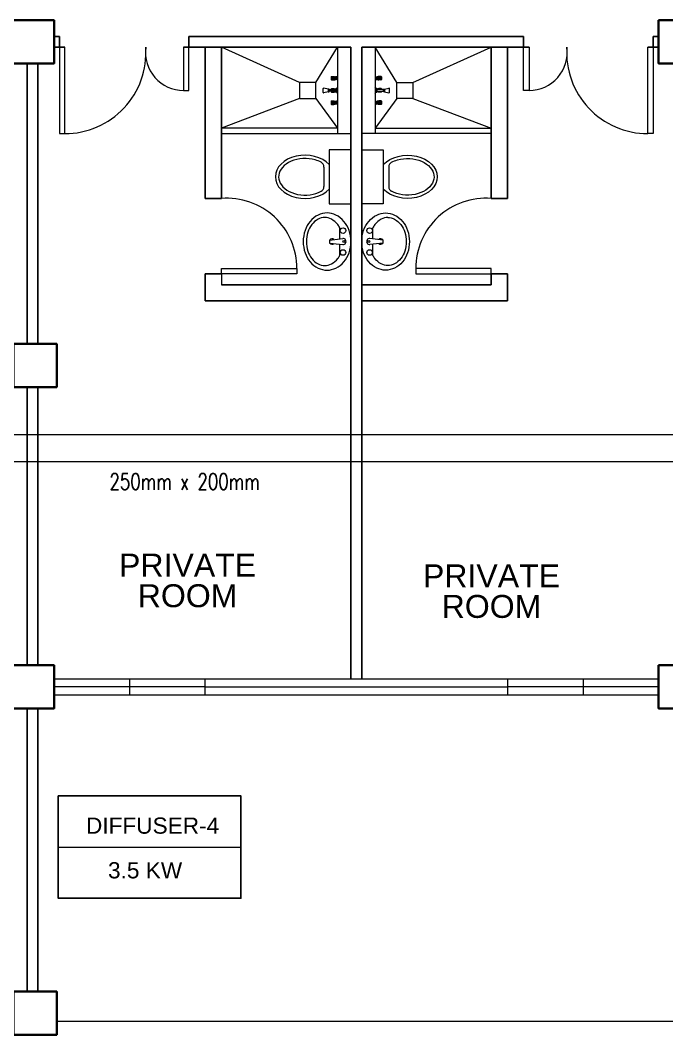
# Model space of a CAD drawing. Header units: millimetres. Extents: x -116 to 421, y 1 to 342.
# Drawn here: x 245.16 to 251.15, y 108.76 to 118.16 of the extents above; entities that cross this region are included whole.
import ezdxf

# ---------------------------------------------------------------- set-up
doc = ezdxf.new("R2010")
doc.units = ezdxf.units.MM
doc.header["$MEASUREMENT"] = 0
doc.layers.add('ahu line', color=7, linetype='Continuous', lineweight=20)
for name, color, linetype in [('ducting label', 7, 'Continuous'), ('label', 7, 'Continuous'), ('Legends', 7, 'Continuous')]:
    doc.layers.add(name, color=color, linetype=linetype)
doc.styles.add('Arch-Dim', font='simplex.shx', dxfattribs={"width": 0.75})
doc.styles.add('arial', font='arial.ttf')
doc.styles.get("Standard").update_dxf_attribs({"font": 'arial.ttf'})
doc.styles.add('SWISSLT175', font='swissl.ttf', dxfattribs={"height": 0.175})

msp = doc.modelspace()

# ---------------------------------------------------------------- linework, layer by layer
at = {"color": 8, "lineweight": 25}
for p, q in [((245.5248, 118.0108), (245.4748, 118.0108)), ((245.4748, 118.0108), (245.5248, 118.0108)), ((245.5248, 118.0108), (245.5248, 117.9108)), ((249.8248, 118.0108), (246.7248, 118.0108)), ((246.7248, 118.0108), (246.7248, 117.9108)), ((249.8248, 117.9108), (249.8248, 118.0108)), ((251.0748, 118.0108), (251.0248, 118.0108)), ((251.0248, 117.9108), (251.0248, 118.0108)), ((245.5748, 117.9108), (245.4748, 117.9108)), ((248.2248, 117.9108), (246.6748, 117.9108)), ((248.2248, 112.0608), (248.2248, 117.9108)), ((248.2248, 117.9108), (248.2248, 112.0608)), ((248.3248, 112.0608), (248.3248, 117.9108)), ((248.3248, 117.9108), (248.3248, 112.0608)), ((249.8748, 117.9108), (248.3248, 117.9108)), ((251.0748, 117.9108), (250.9748, 117.9108)), ((245.2248, 115.1629), (245.2248, 117.7608)), ((245.2248, 117.7608), (245.2248, 115.1629)), ((245.3248, 115.1629), (245.3248, 117.7608)), ((245.3248, 117.7608), (245.3248, 115.1629)), ((248.2248, 115.5251), (248.2248, 117.4751)), ((245.2248, 112.1858), (245.2248, 114.7629)), ((245.2248, 114.7629), (245.2248, 112.1858)), ((245.3248, 112.1858), (245.3248, 114.7629)), ((245.3248, 114.7629), (245.3248, 112.1858)), ((245.2248, 109.1629), (245.2248, 111.7858)), ((245.3248, 109.1629), (245.3248, 111.7858))]:
    msp.add_line(p, q, dxfattribs=at)
at = {"color": 8, "lineweight": 25, "ltscale": 0.3}
for p, q in [((246.8748, 117.9108), (246.8748, 116.5108)), ((247.0248, 117.9108), (247.0248, 116.5108)), ((249.5248, 117.9108), (249.5248, 116.5108)), ((249.6748, 117.9108), (249.6748, 116.5108)), ((247.0248, 116.5108), (246.8748, 116.5108)), ((249.5248, 116.5108), (249.6748, 116.5108)), ((246.8748, 115.8108), (246.8748, 115.5608)), ((247.0248, 115.8108), (246.8748, 115.8108)), ((249.5248, 115.8108), (249.5248, 115.7108)), ((249.5248, 115.8108), (249.6748, 115.8108)), ((249.6748, 115.8108), (249.6748, 115.5608)), ((248.2248, 115.7108), (247.0248, 115.7108)), ((248.3248, 115.7108), (249.5248, 115.7108)), ((248.2248, 115.5608), (246.8748, 115.5608)), ((248.3248, 115.5608), (249.6748, 115.5608))]:
    msp.add_line(p, q, dxfattribs=at)
at = {"color": 8, "lineweight": 9}
for p, q in [((248.0998, 117.9108), (247.0248, 117.9108)), ((248.0998, 117.9108), (248.0998, 117.1108)), ((248.4498, 117.9108), (248.4498, 117.1108)), ((248.0411, 117.6375), (248.0411, 117.6113)), ((248.0411, 117.6375), (248.0426, 117.6375)), ((248.0411, 117.6113), (248.0426, 117.6113)), ((248.0426, 117.6375), (248.0445, 117.6411)), ((248.0426, 117.6375), (248.0426, 117.6113)), ((248.0426, 117.6113), (248.0445, 117.6077)), ((248.0445, 117.6411), (248.0445, 117.6077)), ((248.0445, 117.6411), (248.0665, 117.6411)), ((248.0445, 117.6077), (248.0665, 117.6077)), ((248.0533, 117.6305), (248.0654, 117.6305)), ((248.0533, 117.6184), (248.0654, 117.6184)), ((248.0534, 117.6375), (248.0655, 117.6375)), ((248.0534, 117.6113), (248.0655, 117.6113)), ((248.0665, 117.6411), (248.0706, 117.6389)), ((248.0665, 117.6376), (248.0665, 117.6303)), ((248.0665, 117.6112), (248.0665, 117.6185)), ((248.0665, 117.6077), (248.0706, 117.6099)), ((248.0724, 117.6384), (248.0783, 117.6384)), ((248.0724, 117.6104), (248.0782, 117.6104)), ((248.0783, 117.6384), (248.0782, 117.6104)), ((248.0782, 117.6104), (248.0805, 117.6112)), ((248.0783, 117.6384), (248.0805, 117.6377)), ((248.0805, 117.6377), (248.0805, 117.6112)), ((248.0923, 117.6358), (248.0805, 117.6358)), ((248.0923, 117.613), (248.0805, 117.613)), ((248.0991, 117.6415), (248.0923, 117.638)), ((248.0923, 117.638), (248.0923, 117.6108)), ((248.0991, 117.6074), (248.0923, 117.6108)), ((248.0991, 117.6415), (248.0991, 117.6074)), ((248.0991, 117.6415), (248.0998, 117.6415)), ((248.0991, 117.6074), (248.0998, 117.6074)), ((248.0998, 117.6415), (248.0998, 117.6074)), ((248.4498, 117.6415), (248.4498, 117.6074)), ((248.4506, 117.6415), (248.4498, 117.6415)), ((248.4506, 117.6074), (248.4498, 117.6074)), ((248.4506, 117.6415), (248.4506, 117.6074)), ((248.4506, 117.6415), (248.4574, 117.638)), ((248.4506, 117.6074), (248.4574, 117.6108)), ((248.4574, 117.638), (248.4574, 117.6108)), ((248.4574, 117.6358), (248.4691, 117.6358)), ((248.4574, 117.613), (248.4691, 117.613)), ((248.4714, 117.6384), (248.4691, 117.6377)), ((248.4691, 117.6377), (248.4691, 117.6112)), ((248.4714, 117.6104), (248.4691, 117.6112)), ((248.4714, 117.6384), (248.4714, 117.6104)), ((248.4773, 117.6384), (248.4714, 117.6384)), ((248.4773, 117.6104), (248.4714, 117.6104)), ((248.4831, 117.6411), (248.4791, 117.6389)), ((248.4831, 117.6077), (248.4791, 117.6099)), ((248.5051, 117.6411), (248.4831, 117.6411)), ((248.4831, 117.6376), (248.4831, 117.6303)), ((248.4831, 117.6112), (248.4831, 117.6185)), ((248.5051, 117.6077), (248.4831, 117.6077)), ((248.4963, 117.6375), (248.4842, 117.6375)), ((248.4963, 117.6113), (248.4842, 117.6113)), ((248.4964, 117.6305), (248.4843, 117.6305)), ((248.4964, 117.6184), (248.4843, 117.6184)), ((248.5051, 117.6411), (248.5051, 117.6077)), ((248.507, 117.6375), (248.5051, 117.6411)), ((248.507, 117.6113), (248.5051, 117.6077)), ((248.507, 117.6375), (248.507, 117.6113)), ((248.5085, 117.6375), (248.507, 117.6375)), ((248.5085, 117.6113), (248.507, 117.6113)), ((248.5085, 117.6375), (248.5085, 117.6113)), ((247.968, 117.4914), (247.968, 117.5302)), ((248.0144, 117.5231), (247.9725, 117.5316)), ((248.0144, 117.4985), (247.9725, 117.4899)), ((248.022, 117.5231), (248.0144, 117.5231)), ((248.0144, 117.5231), (248.0144, 117.4985)), ((248.0144, 117.5231), (248.0144, 117.4985)), ((248.0144, 117.4985), (248.022, 117.4985)), ((248.022, 117.4985), (248.022, 117.5231)), ((248.022, 117.5184), (248.0844, 117.5183)), ((248.0844, 117.5032), (248.022, 117.5032)), ((248.0411, 117.5238), (248.0411, 117.5184)), ((248.0411, 117.5238), (248.0426, 117.5238)), ((248.0411, 117.5032), (248.0411, 117.4977)), ((248.0411, 117.4977), (248.0426, 117.4977)), ((248.0426, 117.5238), (248.0445, 117.5274)), ((248.0426, 117.5238), (248.0426, 117.5184)), ((248.0426, 117.5032), (248.0426, 117.4977)), ((248.0426, 117.4977), (248.0445, 117.4941)), ((248.0445, 117.5274), (248.0445, 117.5184)), ((248.0445, 117.5274), (248.0665, 117.5274)), ((248.0445, 117.5032), (248.0445, 117.4941)), ((248.0445, 117.4941), (248.0665, 117.4941)), ((248.0533, 117.5239), (248.0655, 117.5239)), ((248.0533, 117.4977), (248.0655, 117.4977)), ((248.0665, 117.5274), (248.0706, 117.5252)), ((248.0665, 117.524), (248.0665, 117.5184)), ((248.0665, 117.4976), (248.0665, 117.5032)), ((248.0665, 117.4941), (248.0706, 117.4963)), ((248.0724, 117.5248), (248.0782, 117.5248)), ((248.0724, 117.4968), (248.0782, 117.4968)), ((248.0782, 117.5248), (248.0782, 117.5183)), ((248.0782, 117.5248), (248.0805, 117.524)), ((248.0782, 117.5032), (248.0782, 117.4968)), ((248.0782, 117.4968), (248.0805, 117.4975)), ((248.0805, 117.524), (248.0805, 117.5183)), ((248.0844, 117.5221), (248.0805, 117.5221)), ((248.0805, 117.5032), (248.0805, 117.4975)), ((248.0844, 117.4994), (248.0805, 117.4994)), ((248.0844, 117.4934), (248.0844, 117.5282)), ((248.0844, 117.5282), (248.094, 117.5282)), ((248.0844, 117.5183), (248.0844, 117.5032)), ((248.094, 117.4934), (248.0844, 117.4934)), ((248.094, 117.5282), (248.0998, 117.5397)), ((248.094, 117.4934), (248.094, 117.5282)), ((248.094, 117.5282), (248.094, 117.4934)), ((248.0998, 117.4818), (248.094, 117.4934)), ((248.0998, 117.5397), (248.0998, 117.4818)), ((248.4556, 117.5282), (248.4498, 117.5397)), ((248.4498, 117.5397), (248.4498, 117.4818)), ((248.4498, 117.4818), (248.4556, 117.4934)), ((248.4556, 117.4934), (248.4556, 117.5282)), ((248.4653, 117.5282), (248.4556, 117.5282)), ((248.4556, 117.5282), (248.4556, 117.4934)), ((248.4556, 117.4934), (248.4653, 117.4934)), ((248.4653, 117.4934), (248.4653, 117.5282)), ((248.4653, 117.5221), (248.4691, 117.5221)), ((248.5276, 117.5184), (248.4653, 117.5183)), ((248.4653, 117.5183), (248.4653, 117.5032)), ((248.4653, 117.5032), (248.5276, 117.5032)), ((248.4653, 117.4994), (248.4691, 117.4994)), ((248.4714, 117.5248), (248.4691, 117.524)), ((248.4691, 117.524), (248.4691, 117.5183)), ((248.4691, 117.5032), (248.4691, 117.4975)), ((248.4714, 117.4968), (248.4691, 117.4975)), ((248.4714, 117.5248), (248.4714, 117.5183)), ((248.4773, 117.5248), (248.4714, 117.5248)), ((248.4714, 117.5032), (248.4714, 117.4968)), ((248.4773, 117.4968), (248.4714, 117.4968)), ((248.4832, 117.5274), (248.4791, 117.5252)), ((248.4832, 117.4941), (248.4791, 117.4963)), ((248.5051, 117.5274), (248.4832, 117.5274)), ((248.4832, 117.524), (248.4832, 117.5184)), ((248.4832, 117.4976), (248.4832, 117.5032)), ((248.5051, 117.4941), (248.4832, 117.4941)), ((248.4963, 117.5239), (248.4842, 117.5239)), ((248.4963, 117.4977), (248.4842, 117.4977)), ((248.5051, 117.5274), (248.5051, 117.5184)), ((248.507, 117.5238), (248.5051, 117.5274)), ((248.5051, 117.5032), (248.5051, 117.4941)), ((248.507, 117.4977), (248.5051, 117.4941)), ((248.507, 117.5238), (248.507, 117.5184)), ((248.5085, 117.5238), (248.507, 117.5238)), ((248.507, 117.5032), (248.507, 117.4977)), ((248.5085, 117.4977), (248.507, 117.4977)), ((248.5085, 117.5238), (248.5085, 117.5184)), ((248.5085, 117.5032), (248.5085, 117.4977)), ((248.5276, 117.5231), (248.5352, 117.5231)), ((248.5276, 117.4985), (248.5276, 117.5231)), ((248.5352, 117.4985), (248.5276, 117.4985)), ((248.5352, 117.5231), (248.5771, 117.5316)), ((248.5352, 117.5231), (248.5352, 117.4985)), ((248.5352, 117.5231), (248.5352, 117.4985)), ((248.5352, 117.4985), (248.5771, 117.4899)), ((248.5817, 117.4914), (248.5817, 117.5302)), ((248.0411, 117.4102), (248.0426, 117.4102)), ((248.0411, 117.4102), (248.0411, 117.3841)), ((248.0411, 117.3841), (248.0426, 117.3841)), ((248.0426, 117.4102), (248.0445, 117.4138)), ((248.0426, 117.4102), (248.0426, 117.3841)), ((248.0426, 117.3841), (248.0445, 117.3805)), ((248.0445, 117.4138), (248.0665, 117.4138)), ((248.0445, 117.4138), (248.0445, 117.3805)), ((248.0445, 117.3805), (248.0665, 117.3805)), ((248.0532, 117.4032), (248.0654, 117.4032)), ((248.0532, 117.3911), (248.0654, 117.3911)), ((248.0533, 117.4102), (248.0655, 117.4102)), ((248.0533, 117.3841), (248.0655, 117.3841)), ((248.0665, 117.4138), (248.0706, 117.4116)), ((248.0665, 117.4104), (248.0665, 117.403)), ((248.0665, 117.3839), (248.0665, 117.3912)), ((248.0665, 117.3805), (248.0706, 117.3827)), ((248.0724, 117.4112), (248.0782, 117.4112)), ((248.0724, 117.3831), (248.0782, 117.3831)), ((248.0782, 117.4112), (248.0782, 117.3831)), ((248.0782, 117.4112), (248.0805, 117.4104)), ((248.0782, 117.3831), (248.0805, 117.3839)), ((248.0805, 117.4104), (248.0805, 117.3839)), ((248.0922, 117.4085), (248.0805, 117.4085)), ((248.0922, 117.3858), (248.0805, 117.3858)), ((248.0991, 117.4142), (248.0922, 117.4108)), ((248.0922, 117.4108), (248.0922, 117.3835)), ((248.0991, 117.3801), (248.0922, 117.3835)), ((248.0991, 117.4142), (248.0998, 117.4142)), ((248.0991, 117.4142), (248.0991, 117.3801)), ((248.0991, 117.3801), (248.0998, 117.3801)), ((248.0998, 117.4142), (248.0998, 117.3801)), ((248.4506, 117.4142), (248.4498, 117.4142)), ((248.4498, 117.4142), (248.4498, 117.3801)), ((248.4506, 117.3801), (248.4498, 117.3801)), ((248.4506, 117.4142), (248.4574, 117.4108)), ((248.4506, 117.4142), (248.4506, 117.3801)), ((248.4506, 117.3801), (248.4574, 117.3835)), ((248.4574, 117.4108), (248.4574, 117.3835)), ((248.4574, 117.4085), (248.4692, 117.4085)), ((248.4574, 117.3858), (248.4692, 117.3858)), ((248.4714, 117.4112), (248.4692, 117.4104)), ((248.4692, 117.4104), (248.4692, 117.3839)), ((248.4714, 117.3831), (248.4692, 117.3839)), ((248.4773, 117.4112), (248.4714, 117.4112)), ((248.4714, 117.4112), (248.4714, 117.3831)), ((248.4773, 117.3831), (248.4714, 117.3831)), ((248.4832, 117.4138), (248.4791, 117.4116)), ((248.4832, 117.3805), (248.4791, 117.3827)), ((248.5051, 117.4138), (248.4832, 117.4138)), ((248.4832, 117.4104), (248.4832, 117.403)), ((248.4832, 117.3839), (248.4832, 117.3912)), ((248.5051, 117.3805), (248.4832, 117.3805)), ((248.4963, 117.4102), (248.4842, 117.4102)), ((248.4963, 117.3841), (248.4842, 117.3841)), ((248.4964, 117.4032), (248.4843, 117.4032)), ((248.4964, 117.3911), (248.4843, 117.3911)), ((248.507, 117.4102), (248.5051, 117.4138)), ((248.5051, 117.4138), (248.5051, 117.3805)), ((248.507, 117.3841), (248.5051, 117.3805)), ((248.5086, 117.4102), (248.507, 117.4102)), ((248.507, 117.4102), (248.507, 117.3841)), ((248.5086, 117.3841), (248.507, 117.3841)), ((248.5086, 117.4102), (248.5086, 117.3841)), ((248.2248, 116.9608), (248.0248, 116.9608)), ((248.0248, 116.9608), (248.0248, 116.4608)), ((248.2248, 116.4608), (248.2248, 116.9608)), ((248.3248, 116.9608), (248.5248, 116.9608)), ((248.3248, 116.4608), (248.3248, 116.9608)), ((248.5248, 116.9608), (248.5248, 116.4608)), ((247.9748, 116.8014), (247.9748, 116.6204)), ((248.5748, 116.8014), (248.5748, 116.6204)), ((248.0248, 116.4608), (248.2248, 116.4608)), ((248.5248, 116.4608), (248.3248, 116.4608)), ((248.1228, 116.1352), (248.1228, 116.2374)), ((248.4268, 116.1352), (248.4268, 116.2374)), ((248.0269, 116.1253), (248.1488, 116.1386)), ((248.0269, 116.0963), (248.1488, 116.0829)), ((248.5227, 116.1253), (248.4009, 116.1386)), ((248.5227, 116.0963), (248.4009, 116.0829)), ((245.4748, 112.0608), (248.2248, 112.0608)), ((245.4748, 112.0608), (245.4748, 111.9108)), ((246.1748, 112.0608), (246.1748, 111.9108)), ((246.8748, 111.9108), (246.8748, 112.0608)), ((248.2248, 112.0608), (248.3248, 112.0608)), ((248.3248, 112.0608), (251.0748, 112.0608)), ((249.6748, 112.0608), (249.6748, 111.9108)), ((250.3748, 112.0608), (250.3748, 111.9108)), ((251.0748, 111.9108), (251.0748, 112.0608)), ((246.8748, 111.9858), (245.4748, 111.9858)), ((246.8748, 111.9858), (249.6748, 111.9858)), ((251.0748, 111.9858), (249.6748, 111.9858)), ((245.4748, 111.9108), (248.3248, 111.9108)), ((248.2248, 111.9108), (251.0748, 111.9108)), ((260.8248, 108.8858), (245.4998, 108.8858))]:
    msp.add_line(p, q, dxfattribs=at)
at = {"color": 8, "lineweight": 9, "ltscale": 0.3}
for p, q in [((247.7498, 117.5858), (247.0248, 117.9108)), ((247.8998, 117.5858), (248.0998, 117.9108)), ((248.6498, 117.5858), (248.4498, 117.9108)), ((248.7998, 117.5858), (249.5248, 117.9108)), ((247.7498, 117.4358), (247.0248, 117.1608)), ((247.8998, 117.4358), (248.0998, 117.1608)), ((248.6498, 117.4358), (248.4498, 117.1608)), ((248.7998, 117.4358), (249.5248, 117.1608))]:
    msp.add_line(p, q, dxfattribs=at)
at = {"color": 8, "lineweight": 13, "ltscale": 0.3}
msp.add_line((247.0248, 115.8108), (247.0248, 115.7108), dxfattribs=at)
at = {"color": 8, "lineweight": 35}
for points in [[(245.0748, 118.1608), (245.4748, 118.1608), (245.4748, 117.7608), (245.0748, 117.7608)], [(251.0748, 118.1608), (251.4748, 118.1608), (251.4748, 117.7608), (251.0748, 117.7608)], [(245.0998, 115.1629), (245.4998, 115.1629), (245.4998, 114.7629), (245.0998, 114.7629)], [(245.0748, 112.1858), (245.4748, 112.1858), (245.4748, 111.7858), (245.0748, 111.7858)], [(251.0748, 112.1858), (251.4748, 112.1858), (251.4748, 111.7858), (251.0748, 111.7858)], [(245.0998, 109.1629), (245.4998, 109.1629), (245.4998, 108.7629), (245.0998, 108.7629)]]:
    msp.add_lwpolyline(points, close=True, dxfattribs=at)
at = {"color": 8, "lineweight": 13, "ltscale": 0.03}
for points in [[(245.5748, 117.9108), (245.5248, 117.9108), (245.5248, 117.1108), (245.5748, 117.1108)], [(246.7248, 117.9108), (246.6748, 117.9108), (246.6748, 117.5108), (246.7248, 117.5108)], [(249.8248, 117.9108), (249.8748, 117.9108), (249.8748, 117.5108), (249.8248, 117.5108)], [(250.9748, 117.9108), (251.0248, 117.9108), (251.0248, 117.1108), (250.9748, 117.1108)], [(247.0248, 115.8108), (247.0248, 115.8608), (247.7248, 115.8608), (247.7248, 115.8108)], [(249.5248, 115.8108), (249.5248, 115.8608), (248.8248, 115.8608), (248.8248, 115.8108)]]:
    msp.add_lwpolyline(points, close=True, dxfattribs=at)
at = {"color": 8, "lineweight": 9, "ltscale": 0.03}
for points in [[(247.8998, 117.4358), (247.8998, 117.5858), (247.7498, 117.5858), (247.7498, 117.4358)], [(248.6498, 117.4358), (248.6498, 117.5858), (248.7998, 117.5858), (248.7998, 117.4358)]]:
    msp.add_lwpolyline(points, close=True, dxfattribs=at)
at = {"color": 8, "lineweight": 9, "ltscale": 0.3}
for points in [[(248.0998, 117.1608), (247.0248, 117.1608), (247.0248, 117.1108), (248.2248, 117.1108), (248.2248, 117.1108)], [(248.4498, 117.1608), (249.5248, 117.1608), (249.5248, 117.1108), (248.3248, 117.1108), (248.3248, 117.1108)]]:
    msp.add_lwpolyline(points, dxfattribs=at)
at = {"color": 8, "lineweight": 9}
for points in [[(248.0038, 116.3758, 0.11576), (247.9213, 116.3564, 0.104047), (247.8476, 116.2982, 0.090875), (247.8002, 116.2142, 0.083344), (247.7828, 116.1108, 0.083344), (247.8002, 116.0073, 0.090875), (247.8476, 115.9234, 0.104047), (247.9213, 115.8651, 0.11576), (248.0038, 115.8458, 0.11576), (248.0863, 115.8651, 0.104047), (248.1601, 115.9234, 0.090875), (248.2075, 116.0073, 0.083344), (248.2248, 116.1108, 0.083344), (248.2075, 116.2142, 0.090875), (248.1601, 116.2982, 0.104047), (248.0863, 116.3564, 0.11576)], [(248.5458, 116.3758, -0.11576), (248.6283, 116.3564, -0.104047), (248.7021, 116.2982, -0.090875), (248.7495, 116.2142, -0.083344), (248.7668, 116.1108, -0.083344), (248.7495, 116.0073, -0.090875), (248.7021, 115.9234, -0.104047), (248.6283, 115.8651, -0.11576), (248.5458, 115.8458, -0.11576), (248.4633, 115.8651, -0.104047), (248.3896, 115.9234, -0.090875), (248.3422, 116.0073, -0.083344), (248.3248, 116.1108, -0.083344), (248.3422, 116.2142, -0.090875), (248.3896, 116.2982, -0.104047), (248.4633, 116.3564, -0.11576)]]:
    msp.add_lwpolyline(points, format="xyb", close=True, dxfattribs=at)
for points in [[(247.9828, 116.3333, 0.124838), (247.9203, 116.3174, 0.105788), (247.8626, 116.2681, 0.086697), (247.8264, 116.1984, 0.076776), (247.8128, 116.1108, 0.076776), (247.8264, 116.0232, 0.086697), (247.8626, 115.9534, 0.105788), (247.9203, 115.9041, 0.124838), (247.9828, 115.8883, 0.124838), (248.0454, 115.9041, 0.105788), (248.103, 115.9534, 0.040067), (248.1228, 115.9842), (248.1228, 116.0864, 0.040067)], [(248.5668, 116.3333, -0.124838), (248.6294, 116.3174, -0.105788), (248.687, 116.2681, -0.086697), (248.7233, 116.1984, -0.076776), (248.7368, 116.1108, -0.076776), (248.7233, 116.0232, -0.086697), (248.687, 115.9534, -0.105788), (248.6294, 115.9041, -0.124838), (248.5668, 115.8883, -0.124838), (248.5043, 115.9041, -0.105788), (248.4466, 115.9534, -0.040067), (248.4268, 115.9842), (248.4268, 116.0864, -0.040067)]]:
    msp.add_lwpolyline(points, format="xyb", dxfattribs=at)
for centre, radius in [((248.1518, 116.2124), 0.0255), ((248.3978, 116.2124), 0.0255), ((248.1583, 116.1108), 0.0095), ((248.3913, 116.1108), 0.0095), ((248.1518, 116.0092), 0.0255), ((248.3978, 116.0092), 0.0255)]:
    msp.add_circle(centre, radius, dxfattribs=at)
at = {"color": 8, "lineweight": 13, "ltscale": 0.03}
for centre, radius, start, end in [((245.5748, 117.8623), 0.7516, 270, 3.69522), ((246.6748, 117.8639), 0.3531, 172.37185, 270), ((249.8748, 117.8639), 0.3531, 270, 7.62815), ((250.9748, 117.8623), 0.7516, 176.30478, 270), ((247.073, 115.8608), 0.6518, 0, 94.24219), ((249.4766, 115.8608), 0.6518, 85.75781, 180)]:
    msp.add_arc(centre, radius, start, end, dxfattribs=at)
at = {"color": 8, "lineweight": 9}
for centre, radius, start, end in [((247.9248, 116.8014), 0.05, 0, 61.84994), ((248.6248, 116.8014), 0.05, 118.15006, 180), ((247.9248, 116.6204), 0.05, 298.00836, 360), ((248.6248, 116.6204), 0.05, 180, 241.99164), ((247.9828, 116.202), 0.1313, 61.53644, 90), ((247.959, 116.1581), 0.1812, 37.38145, 61.53644), ((247.9216, 116.1294), 0.2284, 28.20375, 37.38145), ((248.6281, 116.1294), 0.2284, 142.61855, 151.79625), ((248.5906, 116.1581), 0.1812, 118.46356, 142.61855), ((248.5668, 116.202), 0.1313, 90, 118.46356), ((248.0499, 116.1108), 0.025, 161.37929, 198.62071), ((248.1206, 116.1108), 0.0948, 171.20259, 188.79741), ((248.0499, 116.1108), 0.025, 48.79782, 143.69319), ((248.0499, 116.1108), 0.025, 216.30681, 311.20218), ((248.1518, 116.1108), 0.028, 263.75449, 96.24551), ((248.3978, 116.1108), 0.028, 83.75449, 276.24551), ((248.4998, 116.1108), 0.025, 36.30681, 131.20218), ((248.4998, 116.1108), 0.025, 228.79782, 323.69319), ((248.429, 116.1108), 0.0948, 351.20259, 8.79741), ((248.4998, 116.1108), 0.025, 341.37929, 18.62071)]:
    msp.add_arc(centre, radius, start, end, dxfattribs=at)
for centre, major_axis, ratio, start_param, end_param in [((248.049, 117.6244), (0.00268, 0.00268), 1, 1.643677, 3.068487), ((248.0542, 117.6501), (0.00896, 0.00896), 1, 3.15309, 3.864175), ((248.0542, 117.5987), (-0.00896, 0.00896), 1, -0.722807, -0.011722), ((248.054, 117.6201), (0.00738, 0.00738), 1, 0.858879, 1.643677), ((248.054, 117.6288), (-0.00738, 0.00738), 1, 1.497691, 2.282489), ((248.0654, 117.6267), (0.00268, 0.00268), 1, 0.157647, 0.785286), ((248.0654, 117.6221), (0.00268, 0.00268), 1, 3.926878, 4.554518), ((248.0655, 117.6413), (-0.00268, 0.00268), 1, 2.356082, 2.983721), ((248.0655, 117.6075), (-0.00268, 0.00268), 1, -1.41315, -0.785511), ((248.0603, 117.6196), (-0.00887, 0.00887), 1, 4.509022, 4.870036), ((248.0603, 117.6292), (-0.00887, 0.00887), 1, 2.983721, 3.344735), ((248.0594, 117.6527), (-0.0118, 0.0118), 1, 2.876824, 3.009049), ((248.0594, 117.5962), (0.0118, 0.0118), 1, 0.132318, 0.264544), ((248.0724, 117.6422), (-0.00268, 0.00268), 1, 1.862141, 2.356082), ((248.0724, 117.6066), (-0.00268, 0.00268), 1, -0.785511, -0.291569), ((248.0676, 117.6244), (0.00268, 0.00268), 1, 4.915531, 6.079819), ((247.9712, 117.4935), (-0.00268, 0.00268), 1, 1.354119, 2.724181), ((248.0541, 117.5365), (0.00896, 0.00896), 1, 3.15309, 3.864175), ((248.0541, 117.485), (0.00896, 0.00896), 1, 0.847989, 1.559075), ((248.0655, 117.5276), (0.00268, 0.00268), 1, 3.926878, 4.554518), ((248.0655, 117.4939), (0.00268, 0.00268), 1, 0.157647, 0.785286), ((248.0594, 117.539), (-0.0118, 0.0118), 1, 2.876824, 3.009049), ((248.0594, 117.4825), (-0.0118, 0.0118), 1, -1.438478, -1.306252), ((248.0724, 117.5286), (0.00268, 0.00268), 1, 3.432937, 3.926878), ((248.0724, 117.493), (0.00268, 0.00268), 1, 0.785286, 1.279227), ((248.5785, 117.5281), (-0.00268, -0.00268), 1, 2.92514, 4.295202), ((248.049, 117.3971), (0.00268, 0.00268), 1, 1.643677, 3.068487), ((248.0541, 117.4229), (0.00896, 0.00896), 1, 3.15309, 3.864175), ((248.0541, 117.3714), (-0.00896, 0.00896), 1, -0.722807, -0.011722), ((248.054, 117.3928), (0.00738, 0.00738), 1, 0.858879, 1.643677), ((248.054, 117.4015), (-0.00738, 0.00738), 1, 1.497691, 2.282489), ((248.0654, 117.3994), (0.00268, 0.00268), 1, 0.157647, 0.785286), ((248.0654, 117.3949), (0.00268, 0.00268), 1, 3.926878, 4.554518), ((248.0655, 117.414), (-0.00268, 0.00268), 1, 2.356082, 2.983721), ((248.0655, 117.3803), (-0.00268, 0.00268), 1, -1.41315, -0.785511), ((248.0602, 117.3923), (-0.00887, 0.00887), 1, 4.509022, 4.870036), ((248.0602, 117.402), (-0.00887, 0.00887), 1, 2.983721, 3.344735), ((248.0594, 117.4254), (0.0118, 0.0118), 1, 4.44762, 4.579846), ((248.0594, 117.3689), (0.0118, 0.0118), 1, 0.132318, 0.264544), ((248.0724, 117.4149), (-0.00268, 0.00268), 1, 1.862141, 2.356082), ((248.0724, 117.3793), (-0.00268, 0.00268), 1, -0.785511, -0.291569), ((248.0675, 117.3971), (0.00268, 0.00268), 1, 4.915531, 6.079819), ((247.7998, 116.7108), (0.275, 0), 0.727273, 0.612555, 5.670631)]:
    msp.add_ellipse(centre, major_axis=major_axis, ratio=ratio, start_param=start_param, end_param=end_param, dxfattribs=at)
at = {"color": 8, "lineweight": 9, "extrusion": (2.88216e-41, -4.99074e-41, -1)}
for centre, major_axis, start_param, end_param in [((248.4773, 117.6422), (0.00268, -0.00268), 0.291344, 0.785286), ((248.4773, 117.6066), (0.00268, -0.00268), 3.926878, 4.42082), ((248.4821, 117.6244), (-0.00268, -0.00268), 0.203142, 1.36743), ((248.4894, 117.6196), (-0.00887, -0.00887), 1.36743, 1.728443), ((248.4894, 117.6292), (0.00887, -0.00887), 1.412925, 1.773938), ((248.4902, 117.6527), (-0.0118, -0.0118), -0.264769, -0.132543), ((248.4902, 117.5962), (-0.0118, -0.0118), 1.703115, 1.83534), ((248.4842, 117.6413), (-0.00268, -0.00268), -0.785511, -0.157871), ((248.4842, 117.6075), (0.00268, -0.00268), 3.299239, 3.926878), ((248.4843, 117.6267), (0.00268, -0.00268), 3.299239, 3.926878), ((248.4843, 117.6221), (0.00268, -0.00268), 0.785286, 1.412925), ((248.4955, 117.6501), (-0.00896, -0.00896), -1.559299, -0.848214), ((248.4955, 117.5987), (0.00896, -0.00896), 3.989582, 4.700667), ((248.4956, 117.6201), (0.00738, -0.00738), 4.000472, 4.78527), ((248.4956, 117.6288), (-0.00738, -0.00738), 4.639283, 5.424081), ((248.5007, 117.6244), (0.00268, -0.00268), 4.78527, 6.21008), ((248.4773, 117.5286), (-0.00268, -0.00268), -1.279452, -0.785511), ((248.4773, 117.493), (0.00268, -0.00268), 3.926878, 4.42082), ((248.4902, 117.539), (0.0118, -0.0118), 1.306028, 1.438253), ((248.4902, 117.4825), (0.0118, -0.0118), 3.273911, 3.406137), ((248.4842, 117.5276), (-0.00268, -0.00268), -0.785511, -0.157871), ((248.4842, 117.4939), (0.00268, -0.00268), 3.299239, 3.926878), ((248.4955, 117.5365), (0.00896, -0.00896), 0.011497, 0.722582), ((248.4955, 117.485), (-0.00896, -0.00896), 2.418785, 3.129871), ((248.5785, 117.4935), (0.00268, -0.00268), 6.066508, 7.43657), ((248.4773, 117.4149), (-0.00268, -0.00268), -1.279452, -0.785511), ((248.4773, 117.3793), (-0.00268, -0.00268), 2.356082, 2.850023), ((248.4821, 117.3971), (-0.00268, -0.00268), 0.203142, 1.36743), ((248.4894, 117.3923), (0.00887, -0.00887), 2.938226, 3.299239), ((248.4894, 117.402), (-0.00887, -0.00887), -0.157871, 0.203142), ((248.4902, 117.4254), (-0.0118, -0.0118), -0.264769, -0.132543), ((248.4902, 117.3689), (-0.0118, -0.0118), 1.703115, 1.83534), ((248.4842, 117.414), (0.00268, -0.00268), 0.785286, 1.412925), ((248.4842, 117.3803), (-0.00268, -0.00268), 1.728443, 2.356082), ((248.4843, 117.3994), (0.00268, -0.00268), 3.299239, 3.926878), ((248.4843, 117.3949), (0.00268, -0.00268), 0.785286, 1.412925), ((248.4955, 117.4229), (-0.00896, -0.00896), -1.559299, -0.848214), ((248.4955, 117.3714), (-0.00896, -0.00896), 2.418785, 3.129871), ((248.4957, 117.3928), (0.00738, -0.00738), 4.000472, 4.78527), ((248.4957, 117.4015), (0.00738, -0.00738), 6.21008, 6.994878), ((248.5007, 117.3971), (-0.00268, -0.00268), 3.214474, 4.639283)]:
    msp.add_ellipse(centre, major_axis=major_axis, ratio=1, start_param=start_param, end_param=end_param, dxfattribs=at)
at = {"color": 8, "lineweight": 9, "extrusion": (-2.88216e-41, -4.99074e-41, -1)}
msp.add_ellipse((247.9712, 117.5281), major_axis=(-0.00268, 0.00268), ratio=1, start_param=6.066732, end_param=7.436794, dxfattribs=at)
at = {"color": 8, "lineweight": 9, "extrusion": (0, 0, -1)}
msp.add_ellipse((248.7498, 116.7108), major_axis=(-0.275, 0), ratio=0.727273, start_param=0.612555, end_param=5.670631, dxfattribs=at)
at = {"color": 8, "lineweight": 9}
for points in [[(247.9484, 116.8454), (247.932, 116.8542), (247.9139, 116.8617), (247.8228, 116.8886), (247.7356, 116.8834), (247.604, 116.8256), (247.5626, 116.7756), (247.5492, 116.6775), (247.5751, 116.6253), (247.6863, 116.5512), (247.77, 116.5334), (247.8838, 116.5491), (247.9187, 116.5605), (247.9483, 116.5762)], [(248.6012, 116.8454), (248.6176, 116.8542), (248.6357, 116.8617), (248.7269, 116.8886), (248.8141, 116.8834), (248.9457, 116.8256), (248.987, 116.7756), (249.0005, 116.6775), (248.9745, 116.6253), (248.8633, 116.5512), (248.7796, 116.5334), (248.6658, 116.5491), (248.631, 116.5605), (248.6013, 116.5762)]]:
    msp.add_open_spline(points, degree=3, knots=[0.937253, 0.937253, 0.937253, 0.937253, 1.185372, 1.185372, 2.113864, 2.113864, 3.042356, 3.042356, 3.970847, 3.970847, 4.899339, 4.899339, 5.346062, 5.346062, 5.346062, 5.346062], dxfattribs=at)
at = {"layer": 'ahu line'}
for p, q in [((244.5042, 114.3226), (270.6782, 114.3226)), ((244.5042, 114.0726), (270.7782, 114.0726)), ((245.5135, 110.5012), (247.2056, 110.5012))]:
    msp.add_line(p, q, dxfattribs=at)
at = {"layer": 'Legends'}
msp.add_lwpolyline([(245.5135, 110.9758), (247.2056, 110.9758), (247.2056, 110.0267), (245.5135, 110.0267)], close=True, dxfattribs=at)

# ---------------------------------------------------------------- texts
at = {"layer": 'ahu line', "insert": (245.7708, 110.7751), "char_height": 0.15, "attachment_point": 1, "style": 'arial'}
msp.add_mtext_dynamic_manual_height_columns('DIFFUSER-4', width=1.026127, gutter_width=1, heights=[0], dxfattribs=at)
at = {"layer": 'ahu line', "insert": (245.975, 110.3613), "char_height": 0.15, "attachment_point": 1}
msp.add_mtext_dynamic_manual_height_columns('3.5 KW', width=1.148797, gutter_width=1, heights=[0], dxfattribs=at)
at = {"layer": 'ducting label', "color": 7, "linetype": 'Continuous', "lineweight": 25, "insert": (245.9886, 113.9616), "char_height": 0.15, "attachment_point": 1, "style": 'Arch-Dim'}
msp.add_mtext_dynamic_manual_height_columns('\\A1;250mm x 200mm', width=1.671407, gutter_width=1.011, heights=[0], dxfattribs=at)
at = {"layer": 'label', "color": 8, "lineweight": 9, "ltscale": 0.4, "char_height": 0.2125, "attachment_point": 5, "line_spacing_factor": 0.8, "style": 'SWISSLT175'}
for insert in [(246.7121, 112.9701), (249.527, 112.871)]:
    msp.add_mtext('PRIVATE ^JROOM', dxfattribs=dict(at, insert=insert))

doc.saveas('drawing.dxf')
